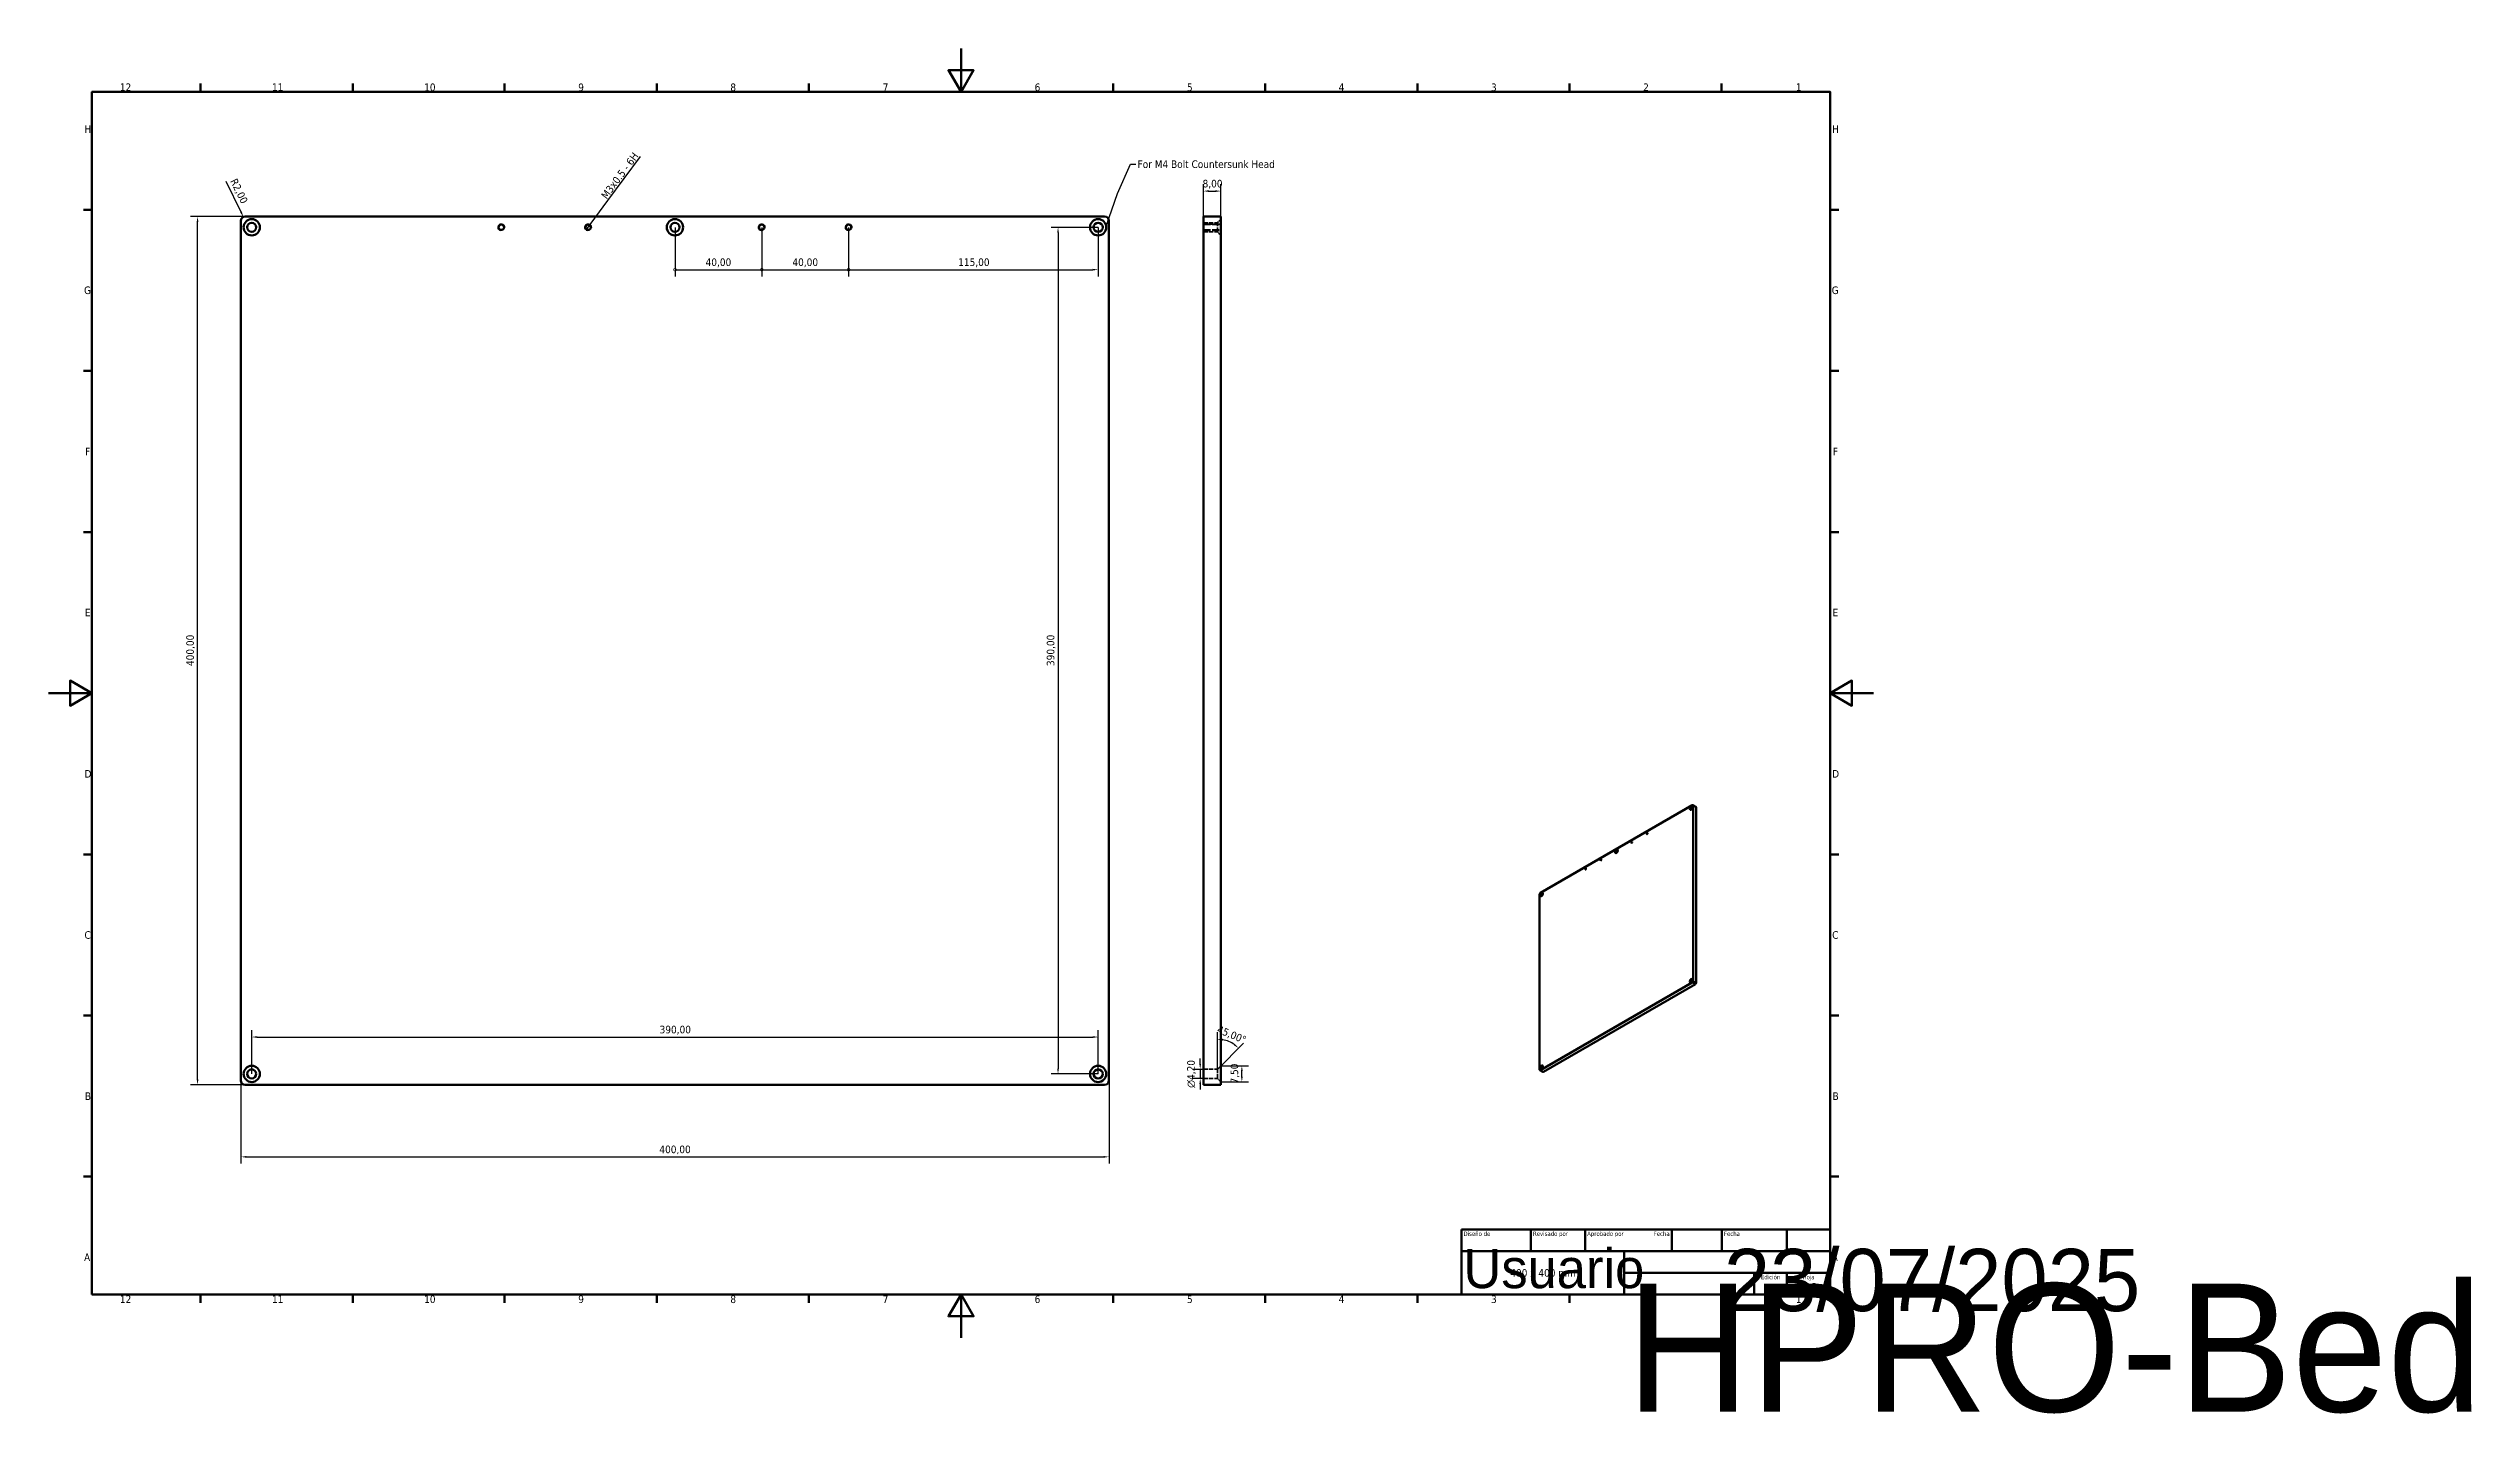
# Model space of a CAD drawing. Header units: millimetres. Extents: x 0 to 1117, y -35 to 594.
import ezdxf
from ezdxf.enums import TextEntityAlignment as Align

# ---------------------------------------------------------------- set-up
doc = ezdxf.new("R2018")
doc.units = ezdxf.units.MM
doc.linetypes.add('DASHED', pattern=[0.2068, 0.1655, -0.0413])
for name, color, linetype, lineweight in [('Borde (ISO)', 7, 'Continuous', 70), ('Cota (ISO)', 7, 'Continuous', 25), ('Oculto (ISO)', 7, 'DASHED', 35), ('Símbolo (ISO)', 7, 'Continuous', 25), ('Título (ISO)', 7, 'Continuous', 50), ('Visible (ISO)', 7, 'Continuous', 50), ('Visible fina (ISO)', 7, 'Continuous', 35)]:
    doc.layers.add(name, color=color, linetype=linetype, lineweight=lineweight)
doc.styles.add('Estilo de texto41', font='tahoma.ttf')
doc.styles.add('Texto de nota (ISO)', font='tahoma.ttf')
doc.dimstyles.new('Por defecto (ISO)', dxfattribs={"dimtxt": 3.5, "dimasz": 2.5, "dimexe": 3.175, "dimexo": 0, "dimgap": 0.762, "dimtad": 1, "dimzin": 0, "dimtxsty": 'Texto de nota (ISO)', "dimcen": 0.09, "dimdle": 10, "dimclrd": 256, "dimclre": 256, "dimclrt": 256, "dimazin": 0, "dimtfac": 1.001486, "dimtmove": 0, "dimatfit": 3, "dimfxl": 1, "dimtolj": 1, "dimtzin": 0, "dimlwd": -1, "dimlwe": -1, "dimarcsym": 0})
doc.dimstyles.new('Por defecto (ISO)$7', dxfattribs={"dimtxt": 3.5, "dimasz": 2.5, "dimexe": 3.175, "dimexo": 0, "dimgap": 0.762, "dimtad": 1, "dimzin": 0, "dimtxsty": 'Texto de nota (ISO)', "dimcen": 0.09, "dimdle": 10, "dimclrd": 256, "dimclre": 256, "dimclrt": 256, "dimazin": 0, "dimtfac": 1.001486, "dimtmove": 0, "dimatfit": 3, "dimfxl": 1, "dimtolj": 1, "dimtzin": 0, "dimlwd": -1, "dimlwe": -1, "dimarcsym": 0})
doc.dimstyles.new('Por defecto - Método 1b (ISO)$7', dxfattribs={"dimtxt": 3.5, "dimasz": 2.5, "dimexe": 3.175, "dimexo": 0, "dimgap": 0.762, "dimtad": 1, "dimtoh": 1, "dimtxsty": 'Texto de nota (ISO)', "dimcen": 0.09, "dimdle": 10, "dimclrd": 256, "dimclre": 256, "dimclrt": 256, "dimazin": 2, "dimtfac": 1, "dimtmove": 0, "dimatfit": 3, "dimfxl": 1, "dimtolj": 1, "dimlwd": -1, "dimlwe": -1, "dimarcsym": 0})

# ---------------------------------------------------------------- blocks, each defined once
blk = doc.blocks.new('Marcos Marco por defecto')
at = {"layer": 'Borde (ISO)'}
for p, q in [((70.1, 574), (70.1, 577.9)), ((140.2, 574), (140.2, 577.9)), ((210.2, 574), (210.2, 577.9)), ((280.3, 574), (280.3, 577.9)), ((350.4, 574), (350.4, 577.9)), ((490.6, 574), (490.6, 577.9)), ((560.7, 574), (560.7, 577.9)), ((630.8, 574), (630.8, 577.9)), ((700.8, 574), (700.8, 577.9)), ((770.9, 574), (770.9, 577.9)), ((20, 519.7), (16.1, 519.7)), ((821, 519.7), (824.9, 519.7)), ((20, 445.5), (16.1, 445.5)), ((821, 445.5), (824.9, 445.5)), ((20, 371.2), (16.1, 371.2)), ((821, 371.2), (824.9, 371.2)), ((20, 222.7), (16.1, 222.7)), ((821, 222.7), (824.9, 222.7)), ((20, 148.5), (16.1, 148.5)), ((821, 148.5), (824.9, 148.5)), ((20, 74.3), (16.1, 74.3)), ((821, 74.3), (824.9, 74.3)), ((70.1, 20), (70.1, 16.1)), ((140.2, 20), (140.2, 16.1)), ((210.2, 20), (210.2, 16.1)), ((280.3, 20), (280.3, 16.1)), ((350.4, 20), (350.4, 16.1)), ((490.6, 20), (490.6, 16.1)), ((560.7, 20), (560.7, 16.1)), ((630.8, 20), (630.8, 16.1)), ((700.8, 20), (700.8, 16.1)), ((770.9, 20), (770.9, 16.1))]:
    blk.add_line(p, q, dxfattribs=at)
at = {"layer": 'Borde (ISO)', "flags": 128}
for points in [[(420.5, 594), (420.5, 574), (414.7, 584), (426.3, 584), (420.5, 574)], [(20, 20), (20, 574), (821, 574), (821, 20), (20, 20)], [(0, 297), (20, 297), (10, 302.8), (10, 291.2), (20, 297)], [(841, 297), (821, 297), (831, 302.8), (831, 291.2), (821, 297)], [(420.5, 0), (420.5, 20), (414.7, 10), (426.3, 10), (420.5, 20)]]:
    blk.add_lwpolyline(points, dxfattribs=at)
at = {"layer": 'Borde (ISO)', "char_height": 3.5, "attachment_point": 7, "style": 'Texto de nota (ISO)'}
for s, insert in [('12', (32.9, 574.4)), ('11', (103, 574.4)), ('10', (173.1, 574.3)), ('9', (244.1, 574.3)), ('8', (314.2, 574.3)), ('7', (384.4, 574.4)), ('6', (454.4, 574.3)), ('5', (524.6, 574.3)), ('4', (594.5, 574.4)), ('3', (664.7, 574.3)), ('2', (734.8, 574.4)), ('1', (805.2, 574.4)), ('H', (16.6, 555.1)), ('H', (821.9, 555.1)), ('G', (16.4, 480.8)), ('G', (821.7, 480.8)), ('F', (16.9, 406.6)), ('F', (822.2, 406.6)), ('E', (16.8, 332.4)), ('E', (822.1, 332.4)), ('D', (16.6, 258.1)), ('D', (821.9, 258.1)), ('C', (16.6, 183.8)), ('C', (821.9, 183.8)), ('B', (16.8, 109.6)), ('B', (822.1, 109.6)), ('A', (16.4, 35.4)), ('A', (821.7, 35.4)), ('12', (32.9, 16.1)), ('11', (103, 16.1)), ('10', (173.1, 16)), ('9', (244.1, 16)), ('8', (314.2, 16)), ('7', (384.4, 16.1)), ('6', (454.4, 16)), ('5', (524.6, 16)), ('4', (594.5, 16.1)), ('3', (664.7, 16)), ('2', (734.8, 16.1)), ('1', (805.2, 16.1))]:
    blk.add_mtext(s, dxfattribs=dict(at, insert=insert))
blk = doc.blocks.new('Cajetines ISO')
at = {"layer": 'Título (ISO)'}
for p, q in [((270.1, 130), (100.1, 130)), ((100.1, 130), (100.1, 100)), ((132.1, 120), (132.1, 130)), ((157.1, 120), (157.1, 130)), ((197.1, 120), (197.1, 130)), ((220.1, 120), (220.1, 130)), ((250.1, 120), (250.1, 130)), ((270.1, 100), (270.1, 130)), ((100.1, 120), (270.1, 120)), ((175.1, 120), (175.1, 100)), ((270.1, 110), (175.1, 110)), ((235.1, 100), (235.1, 110)), ((250.1, 100), (250.1, 110)), ((100.1, 100), (270.1, 100))]:
    blk.add_line(p, q, dxfattribs=at)
at = {"layer": 'Título (ISO)', "style": 'Estilo de texto41'}
for s, p in [('Diseño de', (101.1, 129)), ('Revisado por', (133.1, 129)), ('Aprobado por', (158.1, 129)), ('Fecha', (221.1, 129))]:
    blk.add_text(s, height=2, dxfattribs=at).set_placement(p, align=Align.TOP_LEFT)
blk.add_text('Fecha', height=2, dxfattribs=at).set_placement((196.1, 129), align=Align.TOP_RIGHT)
for s, p in [('Edición', (242.6, 109)), ('Hoja', (260.1, 109))]:
    blk.add_text(s, height=2, dxfattribs=at).set_placement(p, align=Align.TOP_CENTER)
at = {"layer": 'Título (ISO)', "style": 'Texto de nota (ISO)'}
blk.add_text('2 / 3 ', height=3.5, dxfattribs=at).set_placement((260.1, 103.5), align=Align.MIDDLE_CENTER)
at = {"layer": 'Título (ISO)', "lineweight": 30, "flags": 104}
for tag, p in [('COMPROBADO_POR', (133.1, 121)), ('APROBADO_POR_ING.', (158.1, 121)), ('AUTOR', (101.1, 121)), ('FECHA_DE_CREACIÓN', (221.1, 121))]:
    blk.add_attdef(tag, text='', height=2.5, dxfattribs=at).set_placement(p, align=Align.BOTTOM_LEFT)
blk.add_attdef('FECHA_DE_APROBACIÓN_DE_ING.', text='', height=2.5, dxfattribs=at).set_placement((196.1, 121), align=Align.BOTTOM_RIGHT)
for tag, p in [('EMPRESA', (137.4, 110)), ('TÍTULO', (222.6, 115)), ('Nº_DE_REVISIÓN', (242.6, 103.5))]:
    blk.add_attdef(tag, text='', height=3.5, dxfattribs=at).set_placement(p, align=Align.MIDDLE_CENTER)
blk.add_attdef('Nº_DE_PIEZA', text='', height=3.5, dxfattribs=at).set_placement((176.1, 105), align=Align.MIDDLE_LEFT)
blk = doc.blocks.new('*D6')
at = {"layer": 'Cota (ISO)', "transparency": 16777216}
for p, q in [((88.7, 118.6), (88.7, 80.3)), ((488.7, 118.6), (488.7, 80.3)), ((91.2, 83.4), (486.2, 83.4))]:
    blk.add_line(p, q, dxfattribs=at)
for points in [[(91.2, 83.8), (91.2, 83), (88.7, 83.4)], [(486.2, 83.8), (486.2, 83), (488.7, 83.4)]]:
    blk.add_solid(points, dxfattribs=at)
at = {"layer": 'Defpoints', "color": 0, "transparency": 16777216}
for p in [(88.7, 118.6), (488.7, 118.6), (488.7, 83.4)]:
    blk.add_point(p, dxfattribs=at)
at = {"layer": 'Cota (ISO)', "transparency": 16777216, "insert": (281.5, 88.6), "char_height": 3.5, "attachment_point": 1, "style": 'Texto de nota (ISO)'}
blk.add_mtext('\\A1;400,00', dxfattribs=at)
blk = doc.blocks.new('*D7')
at = {"layer": 'Cota (ISO)', "transparency": 16777216}
for p, q in [((90.7, 516.6), (65.5, 516.6)), ((68.7, 119.1), (68.7, 514.1)), ((90.7, 116.6), (65.5, 116.6))]:
    blk.add_line(p, q, dxfattribs=at)
for points in [[(68.3, 514.1), (69.1, 514.1), (68.7, 516.6)], [(68.3, 119.1), (69.1, 119.1), (68.7, 116.6)]]:
    blk.add_solid(points, dxfattribs=at)
at = {"layer": 'Defpoints', "color": 0, "transparency": 16777216}
for p in [(68.7, 516.6), (90.7, 516.6), (90.7, 116.6)]:
    blk.add_point(p, dxfattribs=at)
at = {"layer": 'Cota (ISO)', "transparency": 16777216, "insert": (63.5, 309.5), "char_height": 3.5, "attachment_point": 1, "rotation": 90, "style": 'Texto de nota (ISO)'}
blk.add_mtext('\\A1;400,00', dxfattribs=at)
blk = doc.blocks.new('*D8')
at = {"layer": 'Cota (ISO)', "transparency": 16777216}
for p, q in [((93.7, 121.6), (93.7, 141.8)), ((96.2, 138.6), (481.2, 138.6)), ((483.7, 121.6), (483.7, 141.8))]:
    blk.add_line(p, q, dxfattribs=at)
for points in [[(96.2, 139), (96.2, 138.2), (93.7, 138.6)], [(481.2, 139), (481.2, 138.2), (483.7, 138.6)]]:
    blk.add_solid(points, dxfattribs=at)
at = {"layer": 'Defpoints', "color": 0, "transparency": 16777216}
for p in [(483.7, 138.6), (93.7, 121.6), (483.7, 121.6)]:
    blk.add_point(p, dxfattribs=at)
at = {"layer": 'Cota (ISO)', "transparency": 16777216, "insert": (281.6, 143.8), "char_height": 3.5, "attachment_point": 1, "style": 'Texto de nota (ISO)'}
blk.add_mtext('\\A1;390,00', dxfattribs=at)
blk = doc.blocks.new('*D9')
at = {"layer": 'Cota (ISO)', "transparency": 16777216}
for p, q in [((483.7, 511.6), (462.1, 511.6)), ((465.2, 509.1), (465.2, 124.1)), ((483.7, 121.6), (462.1, 121.6))]:
    blk.add_line(p, q, dxfattribs=at)
for points in [[(464.8, 509.1), (465.6, 509.1), (465.2, 511.6)], [(464.8, 124.1), (465.6, 124.1), (465.2, 121.6)]]:
    blk.add_solid(points, dxfattribs=at)
at = {"layer": 'Defpoints', "color": 0, "transparency": 16777216}
for p in [(483.7, 511.6), (465.2, 121.6), (483.7, 121.6)]:
    blk.add_point(p, dxfattribs=at)
at = {"layer": 'Cota (ISO)', "transparency": 16777216, "insert": (460, 309.5), "char_height": 3.5, "attachment_point": 1, "rotation": 90, "style": 'Texto de nota (ISO)'}
blk.add_mtext('\\A1;390,00', dxfattribs=at)
blk = doc.blocks.new('_DotSmall')
at = {"color": 0, "linetype": 'ByBlock', "const_width": 0.5}
blk.add_lwpolyline([(-0.0625, 0, 1), (0.0625, 0, 1)], format="xyb", close=True, dxfattribs=at)
blk = doc.blocks.new('*D10')
at = {"layer": 'Cota (ISO)', "transparency": 16777216}
for p, q in [((328.7, 511.6), (328.7, 488.9)), ((368.7, 511.6), (368.7, 488.9)), ((328.7, 492.1), (368.7, 492.1))]:
    blk.add_line(p, q, dxfattribs=at)
at = {"layer": 'Defpoints', "color": 0, "transparency": 16777216}
for p in [(328.7, 511.6), (368.7, 511.6), (368.7, 492.1)]:
    blk.add_point(p, dxfattribs=at)
at = {"layer": 'Cota (ISO)', "transparency": 16777216, "xscale": 2.5, "yscale": 2.5, "zscale": 2.5, "rotation": 180}
blk.add_blockref('_DotSmall', (328.7, 492.1), dxfattribs=at)
at = {"layer": 'Cota (ISO)', "transparency": 16777216, "xscale": 2.5, "yscale": 2.5, "zscale": 2.5}
blk.add_blockref('_DotSmall', (368.7, 492.1), dxfattribs=at)
at = {"layer": 'Cota (ISO)', "transparency": 16777216, "insert": (342.8, 497.3), "char_height": 3.5, "attachment_point": 1, "style": 'Texto de nota (ISO)'}
blk.add_mtext('\\A1;40,00', dxfattribs=at)
blk = doc.blocks.new('*D12')
at = {"layer": 'Cota (ISO)', "transparency": 16777216}
for p, q in [((368.7, 511.6), (368.7, 488.9)), ((483.7, 511.6), (483.7, 488.9)), ((368.7, 492.1), (481.2, 492.1))]:
    blk.add_line(p, q, dxfattribs=at)
blk.add_solid([(481.2, 492.5), (481.2, 491.7), (483.7, 492.1)], dxfattribs=at)
at = {"layer": 'Defpoints', "color": 0, "transparency": 16777216}
for p in [(368.7, 511.6), (483.7, 511.6), (483.7, 492.1)]:
    blk.add_point(p, dxfattribs=at)
at = {"layer": 'Cota (ISO)', "transparency": 16777216, "xscale": 2.5, "yscale": 2.5, "zscale": 2.5, "rotation": 180}
blk.add_blockref('_DotSmall', (368.7, 492.1), dxfattribs=at)
at = {"layer": 'Cota (ISO)', "transparency": 16777216, "insert": (419.2, 497.3), "char_height": 3.5, "attachment_point": 1, "style": 'Texto de nota (ISO)'}
blk.add_mtext('\\A1;115,00', dxfattribs=at)
blk = doc.blocks.new('*D13')
at = {"layer": 'Cota (ISO)', "transparency": 16777216}
for p, q in [((288.7, 511.6), (288.7, 488.9)), ((328.7, 511.6), (328.7, 488.9)), ((288.7, 492.1), (328.7, 492.1))]:
    blk.add_line(p, q, dxfattribs=at)
at = {"layer": 'Defpoints', "color": 0, "transparency": 16777216}
for p in [(288.7, 511.6), (328.7, 511.6), (328.7, 492.1)]:
    blk.add_point(p, dxfattribs=at)
at = {"layer": 'Cota (ISO)', "transparency": 16777216, "xscale": 2.5, "yscale": 2.5, "zscale": 2.5, "rotation": 180}
blk.add_blockref('_DotSmall', (288.7, 492.1), dxfattribs=at)
at = {"layer": 'Cota (ISO)', "transparency": 16777216, "xscale": 2.5, "yscale": 2.5, "zscale": 2.5}
blk.add_blockref('_DotSmall', (328.7, 492.1), dxfattribs=at)
at = {"layer": 'Cota (ISO)', "transparency": 16777216, "insert": (302.8, 497.3), "char_height": 3.5, "attachment_point": 1, "style": 'Texto de nota (ISO)'}
blk.add_mtext('\\A1;40,00', dxfattribs=at)
blk = doc.blocks.new('*D14')
at = {"layer": 'Cota (ISO)', "transparency": 16777216}
for p, q in [((540.2, 125.4), (553, 125.4)), ((549.9, 120.4), (549.9, 122.9)), ((540.2, 117.9), (553, 117.9))]:
    blk.add_line(p, q, dxfattribs=at)
for points in [[(549.5, 122.9), (550.3, 122.9), (549.9, 125.4)], [(549.5, 120.4), (550.3, 120.4), (549.9, 117.9)]]:
    blk.add_solid(points, dxfattribs=at)
at = {"layer": 'Defpoints', "color": 0, "transparency": 16777216}
for p in [(540.2, 125.4), (549.9, 125.4), (540.2, 117.9)]:
    blk.add_point(p, dxfattribs=at)
at = {"layer": 'Cota (ISO)', "transparency": 16777216, "insert": (544.7, 117.2), "char_height": 3.5, "attachment_point": 1, "rotation": 90, "style": 'Texto de nota (ISO)'}
blk.add_mtext('\\A1;7,50', dxfattribs=at)
blk = doc.blocks.new('*D15')
at = {"layer": 'Cota (ISO)', "transparency": 16777216}
for p, q in [((532.2, 123.7), (527.5, 123.7)), ((530.7, 126.2), (530.7, 128.7)), ((530.7, 123.7), (530.7, 119.5)), ((532.2, 119.5), (527.5, 119.5)), ((530.7, 117), (530.7, 114.5))]:
    blk.add_line(p, q, dxfattribs=at)
for points in [[(530.3, 126.2), (531.1, 126.2), (530.7, 123.7)], [(530.3, 117), (531.1, 117), (530.7, 119.5)]]:
    blk.add_solid(points, dxfattribs=at)
at = {"layer": 'Defpoints', "color": 0, "transparency": 16777216}
for p in [(532.2, 123.7), (530.7, 119.5), (532.2, 119.5)]:
    blk.add_point(p, dxfattribs=at)
at = {"layer": 'Cota (ISO)', "transparency": 16777216, "insert": (524.7, 115.2), "char_height": 3.5, "attachment_point": 1, "rotation": 90, "style": 'Texto de nota (ISO)'}
blk.add_mtext('\\A1;{\\fAIGDT|b0|i0;\\ln}\\fTahoma|b0|i0;{\\H3.5000;4,20}', dxfattribs=at)
blk = doc.blocks.new('*D16')
at = {"layer": 'Cota (ISO)', "transparency": 16777216}
for p, q in [((532.2, 514.6), (532.2, 531.5)), ((534.7, 528.3), (537.7, 528.3)), ((540.2, 514.6), (540.2, 531.5))]:
    blk.add_line(p, q, dxfattribs=at)
for points in [[(534.7, 528.7), (534.7, 527.9), (532.2, 528.3)], [(537.7, 528.7), (537.7, 527.9), (540.2, 528.3)]]:
    blk.add_solid(points, dxfattribs=at)
at = {"layer": 'Defpoints', "color": 0, "transparency": 16777216}
for p in [(540.2, 528.3), (532.2, 514.6), (540.2, 514.6)]:
    blk.add_point(p, dxfattribs=at)
at = {"layer": 'Cota (ISO)', "transparency": 16777216, "insert": (531.8, 533.5), "char_height": 3.5, "attachment_point": 1, "style": 'Texto de nota (ISO)'}
blk.add_mtext('\\A1;8,00', dxfattribs=at)
blk = doc.blocks.new('*D17')
at = {"layer": 'Cota (ISO)', "transparency": 16777216}
for q in [(538.6, 140.8), (550.6, 135.8)]:
    blk.add_line((538.6, 123.7), q, dxfattribs=at)
blk.add_arc((538.6, 123.7), 13.9, 55.3465, 79.6535, dxfattribs=at)
for points in [[(541, 136.9), (541.1, 137.8), (538.6, 137.6)], [(546.7, 135.4), (546.2, 134.8), (548.4, 133.5)]]:
    blk.add_solid(points, dxfattribs=at)
at = {"layer": 'Defpoints', "color": 0, "transparency": 16777216}
for p in [(542.2, 137.1), (538.6, 123.7), (538.6, 123.7), (538.6, 123.7)]:
    blk.add_point(p, dxfattribs=at)
at = {"layer": 'Cota (ISO)', "transparency": 16777216, "insert": (539.5, 144), "char_height": 3.5, "attachment_point": 1, "rotation": 337.5, "style": 'Texto de nota (ISO)'}
blk.add_mtext('\\A1;45,00°', dxfattribs=at)
blk = doc.blocks.new('*D18')
at = {"layer": 'Cota (ISO)', "transparency": 16777216}
blk.add_line((81.8, 532.9), (88.7, 518.7), dxfattribs=at)
blk.add_solid([(89.1, 518.9), (88.3, 518.5), (89.8, 516.4)], dxfattribs=at)
at = {"layer": 'Defpoints', "color": 0, "transparency": 16777216}
for p in [(89.8, 516.4), (90.7, 514.6)]:
    blk.add_point(p, dxfattribs=at)
at = {"layer": 'Cota (ISO)', "transparency": 16777216, "insert": (86.8, 534.5), "char_height": 3.5, "attachment_point": 1, "rotation": 295.9455, "style": 'Texto de nota (ISO)'}
blk.add_mtext('\\A1;R2,00', dxfattribs=at)

msp = doc.modelspace()

# ---------------------------------------------------------------- linework, layer by layer
at = {"layer": 'Oculto (ISO)', "ltscale": 12.088875}
for p, q in [((532.247, 513.722), (538.597, 513.722)), ((532.247, 509.522), (538.597, 509.522)), ((532.247, 123.722), (538.597, 123.722)), ((532.247, 119.522), (538.597, 119.522))]:
    msp.add_line(p, q, dxfattribs=at)
at = {"layer": 'Oculto (ISO)', "ltscale": 4.44227}
for p, q in [((538.597, 513.722), (540.247, 515.372)), ((538.597, 509.522), (540.247, 507.872)), ((538.597, 123.722), (540.247, 125.372)), ((538.597, 119.522), (540.247, 117.872))]:
    msp.add_line(p, q, dxfattribs=at)
at = {"layer": 'Oculto (ISO)', "ltscale": 12.559763}
for p, q in [((538.597, 509.522), (538.597, 513.722)), ((538.597, 119.522), (538.597, 123.722))]:
    msp.add_line(p, q, dxfattribs=at)
at = {"layer": 'Oculto (ISO)', "ltscale": 19.34236}
for p, q in [((540.247, 513.122), (532.247, 513.122)), ((532.247, 512.852), (540.247, 512.852)), ((532.247, 510.393), (540.247, 510.393)), ((532.247, 510.122), (540.247, 510.122))]:
    msp.add_line(p, q, dxfattribs=at)
at = {"layer": 'Visible (ISO)'}
for p, q in [((88.675, 514.622), (88.675, 118.622)), ((486.675, 516.622), (90.675, 516.622)), ((488.675, 118.622), (488.675, 514.622)), ((532.247, 514.622), (532.247, 516.622)), ((540.247, 516.622), (532.247, 516.622)), ((532.247, 118.622), (532.247, 514.622)), ((540.247, 516.622), (540.247, 514.622)), ((540.247, 514.622), (540.247, 118.622)), ((757.454, 245.423), (687.451, 205.006)), ((757.704, 245.447), (759.118, 244.631)), ((757.808, 164.385), (757.808, 245.219)), ((759.222, 244.402), (759.222, 163.569)), ((687.097, 204.394), (687.097, 123.561)), ((687.451, 123.356), (757.454, 163.773)), ((758.868, 162.957), (688.865, 122.54)), ((687.201, 123.332), (688.615, 122.515)), ((90.675, 116.622), (486.675, 116.622)), ((532.247, 116.622), (532.247, 118.622)), ((532.247, 116.622), (540.247, 116.622)), ((540.247, 118.622), (540.247, 116.622))]:
    msp.add_line(p, q, dxfattribs=at)
for centre, radius in [((93.675, 511.622), 3.75), ((93.675, 511.622), 2.1), ((288.675, 511.622), 3.75), ((288.675, 511.622), 2.1), ((483.675, 511.622), 3.75), ((483.675, 511.622), 2.1), ((208.675, 511.622), 1.23), ((248.675, 511.622), 1.23), ((328.675, 511.622), 1.23), ((368.675, 511.622), 1.23), ((93.675, 121.622), 3.75), ((93.675, 121.622), 2.1), ((483.675, 121.622), 3.75), ((483.675, 121.622), 2.1)]:
    msp.add_circle(centre, radius, dxfattribs=at)
for centre, start, end in [((90.675, 514.622), 90, 180), ((486.675, 514.622), 0, 90), ((90.675, 118.622), 180, 270), ((486.675, 118.622), 270, 0)]:
    msp.add_arc(centre, 2, start, end, dxfattribs=at)
for centre, major_axis in [((756.924, 244.096), (-0.469, -0.812)), ((722.452, 224.194), (-0.469, -0.812)), ((729.523, 228.276), (-0.154, -0.266)), ((736.595, 232.359), (-0.154, -0.266)), ((708.31, 216.029), (-0.154, -0.266)), ((715.381, 220.111), (-0.154, -0.266)), ((687.981, 204.292), (-0.469, -0.812)), ((756.924, 164.487), (-0.469, -0.812)), ((687.981, 124.683), (-0.469, -0.812))]:
    msp.add_ellipse(centre, major_axis=major_axis, ratio=0.57735027, dxfattribs=at)
for centre, major_axis, start_param, end_param in [((757.216, 243.927), (0.263, 0.455), 5.83945131, 9.86851196), ((757.454, 245.014), (0.25, 0.433), 5.49778714, 7.06858347), ((758.868, 244.198), (0.25, 0.433), 5.49778714, 6.28318531), ((722.744, 224.025), (0.263, 0.455), 5.83945131, 9.86851196), ((687.451, 204.598), (0.25, 0.433), 0.78539816, 2.35619449), ((688.273, 204.123), (0.263, 0.455), 5.83945131, 9.86851196), ((757.216, 164.319), (0.263, 0.455), 5.83945131, 9.86851196), ((757.454, 164.181), (-0.25, -0.433), 0.78539816, 2.35619449), ((758.868, 163.365), (0.25, 0.433), 3.92699082, 5.49778714), ((687.451, 123.765), (-0.25, -0.433), 5.49778714, 7.06858347), ((688.273, 124.515), (0.263, 0.455), 5.83945131, 9.86851196), ((688.865, 122.948), (-0.25, -0.433), 0, 0.78539816)]:
    msp.add_ellipse(centre, major_axis=major_axis, ratio=0.57735027, start_param=start_param, end_param=end_param, dxfattribs=at)
at = {"layer": 'Visible fina (ISO)'}
for p, q in [((757.808, 245.219), (759.222, 244.402)), ((757.454, 163.773), (758.868, 162.957)), ((759.222, 163.569), (757.808, 164.385)), ((688.865, 122.54), (687.451, 123.356))]:
    msp.add_line(p, q, dxfattribs=at)
for centre in [(208.675, 511.622), (248.675, 511.622), (328.675, 511.622), (368.675, 511.622)]:
    msp.add_arc(centre, 1.5, 350, 260, dxfattribs=at)

# ---------------------------------------------------------------- block references
msp.add_blockref('Marcos Marco por defecto', (0, 0))
ref = msp.add_blockref('Cajetines ISO', (550.929, -80))
lines = msp.add_mtext('HPRO-Bed', dxfattribs={"layer": 'Título (ISO)', "insert": (727, 25), "char_height": 59, "attachment_point": 1})
ref.add_attrib('Nº_DE_PIEZA', '', (727, 25), dxfattribs={"flags": 104}).embed_mtext(lines)
lines = msp.add_mtext('Usuario', dxfattribs={"layer": 'Título (ISO)', "insert": (652, 41), "char_height": 18.0843, "attachment_point": 1})
ref.add_attrib('AUTOR', '', (652, 41), dxfattribs={"flags": 104}).embed_mtext(lines)
lines = msp.add_mtext('23/07/2025', dxfattribs={"layer": 'Título (ISO)', "insert": (772, 41), "char_height": 28.6665, "attachment_point": 1})
ref.add_attrib('FECHA_DE_CREACIÓN', '', (772, 41), dxfattribs={"flags": 104}).embed_mtext(lines)

# ---------------------------------------------------------------- texts
at = {"layer": 'Símbolo (ISO)', "insert": (257.244, 524.285), "char_height": 3.5, "width": 26.32057, "attachment_point": 7, "rotation": 53.451842, "line_spacing_factor": 0.6125, "style": 'Texto de nota (ISO)'}
msp.add_mtext('M3x0.5 - 6H', dxfattribs=at)
at = {"layer": 'Símbolo (ISO)', "char_height": 3.5, "style": 'Texto de nota (ISO)'}
for s, insert, width, attachment_point in [('\\fTahoma|b0|i0;For M4 Bolt Countersunk Head', (501.856, 542.45), 64.99676, 1), ('\\fTahoma|b0|i0;400 x 400 mm', (688.671, 29.918), 72.54606, 5)]:
    msp.add_mtext(s, dxfattribs=dict(at, insert=insert, width=width, attachment_point=attachment_point))

# ---------------------------------------------------------------- dimensions: what is measured, and where the dimension line sits
at = {"layer": 'Cota (ISO)'}
dim = msp.add_radius_dim(center=(90.675, 514.622), mpoint=(89.8, 516.421), dimstyle='Por defecto (ISO)', override={"dimgap": 0.762, "dimdec": 2, "dimlfac": 1, "dimcen": 0, "dimtol": 0, "dimlim": 0, "dimtp": 0, "dimtm": 0, "dimtdec": 2, "dimtofl": 0}, dxfattribs=at)
dim.commit()
dim.dimension.update_dxf_attribs({"geometry": '*D18', "text_midpoint": (87.385, 528.203)})
dim = msp.add_linear_dim(base=(540.247, 528.282), p1=(532.247, 514.622), p2=(540.247, 514.622), dimstyle='Por defecto (ISO)', override={"dimgap": 0.762, "dimdec": 2, "dimtol": 0, "dimlim": 0, "dimtp": 0, "dimtm": 0, "dimtdec": 2, "dimtofl": 0, "dimatfit": 1}, dxfattribs=at)
dim.commit()
dim.dimension.update_dxf_attribs({"geometry": '*D16', "text_midpoint": (536.247, 528.282), "dimtype": 160})
for base, p1, p2, angle, override, picture, middle in [((68.668, 516.622), (90.675, 116.622), (90.675, 516.622), 270, {"dimgap": 0.762, "dimdec": 2, "dimtol": 0, "dimlim": 0, "dimtp": 0, "dimtm": 0, "dimtdec": 2, "dimtofl": 0, "dimatfit": 1}, '*D7', (68.668, 316.622)), ((328.675, 492.07), (288.675, 511.622), (328.675, 511.622), 180, {"dimgap": 0.762, "dimdec": 2, "dimblk1": 'DotSmall', "dimblk2": 'DotSmall', "dimsah": 1, "dimdle": 0, "dimtol": 0, "dimlim": 0, "dimtp": 0, "dimtm": 0, "dimtdec": 2, "dimtofl": 0, "dimatfit": 1}, '*D13', (308.685, 492.07)), ((368.675, 492.07), (328.675, 511.622), (368.675, 511.622), 180, {"dimgap": 0.762, "dimdec": 2, "dimblk1": 'DotSmall', "dimblk2": 'DotSmall', "dimsah": 1, "dimdle": 0, "dimtol": 0, "dimlim": 0, "dimtp": 0, "dimtm": 0, "dimtdec": 2, "dimtofl": 0, "dimatfit": 1}, '*D10', (348.685, 492.07)), ((483.675, 492.07), (368.675, 511.622), (483.675, 511.622), 180, {"dimgap": 0.762, "dimdec": 2, "dimblk1": 'DotSmall', "dimsah": 1, "dimdle": 0, "dimtol": 0, "dimlim": 0, "dimtp": 0, "dimtm": 0, "dimtdec": 2, "dimtofl": 0, "dimatfit": 1}, '*D12', (426.185, 492.07)), ((465.232, 121.622), (483.675, 511.622), (483.675, 121.622), 90, {"dimgap": 0.762, "dimdec": 2, "dimtol": 0, "dimlim": 0, "dimtp": 0, "dimtm": 0, "dimtdec": 2, "dimtofl": 0, "dimatfit": 1}, '*D9', (465.232, 316.622)), ((483.675, 138.607), (93.675, 121.622), (483.675, 121.622), 180, {"dimgap": 0.762, "dimdec": 2, "dimtol": 0, "dimlim": 0, "dimtp": 0, "dimtm": 0, "dimtdec": 2, "dimtofl": 0, "dimatfit": 1}, '*D8', (288.675, 138.607)), ((549.867, 125.372), (540.247, 117.872), (540.247, 125.372), 90, {"dimgap": 0.762, "dimdec": 2, "dimtol": 0, "dimlim": 0, "dimtp": 0, "dimtm": 0, "dimtdec": 2, "dimtofl": 0, "dimatfit": 1}, '*D14', (549.867, 121.622)), ((488.675, 83.428), (88.675, 118.622), (488.675, 118.622), 180, {"dimgap": 0.762, "dimdec": 2, "dimtol": 0, "dimlim": 0, "dimtp": 0, "dimtm": 0, "dimtdec": 2, "dimtofl": 0, "dimatfit": 1}, '*D6', (288.675, 83.428))]:
    dim = msp.add_linear_dim(base=base, p1=p1, p2=p2, angle=angle, dimstyle='Por defecto (ISO)', override=override, dxfattribs=at)
    dim.commit()
    dim.dimension.update_dxf_attribs({"geometry": picture, "text_midpoint": middle, "dimtype": 160})
dim = msp.add_angular_dim_3p(base=(542.1855, 137.1129), center=(538.5975, 123.7222), p1=(538.6045, 123.7292), p2=(538.5975, 123.7322), dimstyle='Por defecto (ISO)', override={"dimgap": 0.762, "dimadec": 2, "dimtol": 0, "dimlim": 0, "dimtp": 0, "dimtm": 0, "dimtdec": 2}, dxfattribs=at)
dim.commit()
dim.dimension.update_dxf_attribs({"geometry": '*D17', "text_midpoint": (543.9026, 136.53), "dimtype": 165})
dim = msp.add_linear_dim(base=(530.724, 119.522), p1=(532.247, 123.722), p2=(532.247, 119.522), angle=270, text='{\\fAIGDT|b0|i0;\\ln}\\fTahoma|b0|i0;{\\H3.5000;<>}', dimstyle='Por defecto (ISO)', override={"dimgap": 0.762, "dimdec": 2, "dimtol": 0, "dimlim": 0, "dimtp": 0, "dimtm": 0, "dimtdec": 2, "dimtofl": 1, "dimatfit": 1}, dxfattribs=at)
dim.commit()
dim.dimension.update_dxf_attribs({"geometry": '*D15', "text_midpoint": (530.724, 121.622), "dimtype": 160})

# ---------------------------------------------------------------- leaders
at = {"layer": 'Símbolo (ISO)', "annotation_type": 0, "has_hookline": 1, "hookline_direction": 0, "text_width": 25.36, "horizontal_direction": (0.595498, 0.803357, 0)}
msp.add_leader([(247.943, 510.634), (257.713, 523.938)], dimstyle='Por defecto (ISO)$7', override={"dimgap": 0, "dimtad": 1}, dxfattribs=at)
at = {"layer": 'Símbolo (ISO)', "annotation_type": 0, "has_hookline": 1, "hookline_direction": 0, "text_width": 64.34}
msp.add_leader([(487.385, 512.171), (492.658, 527.228), (498.594, 540.7), (501.094, 540.7)], dimstyle='Por defecto - Método 1b (ISO)$7', override={"dimtad": 0}, dxfattribs=at)

doc.saveas('drawing.dxf')
